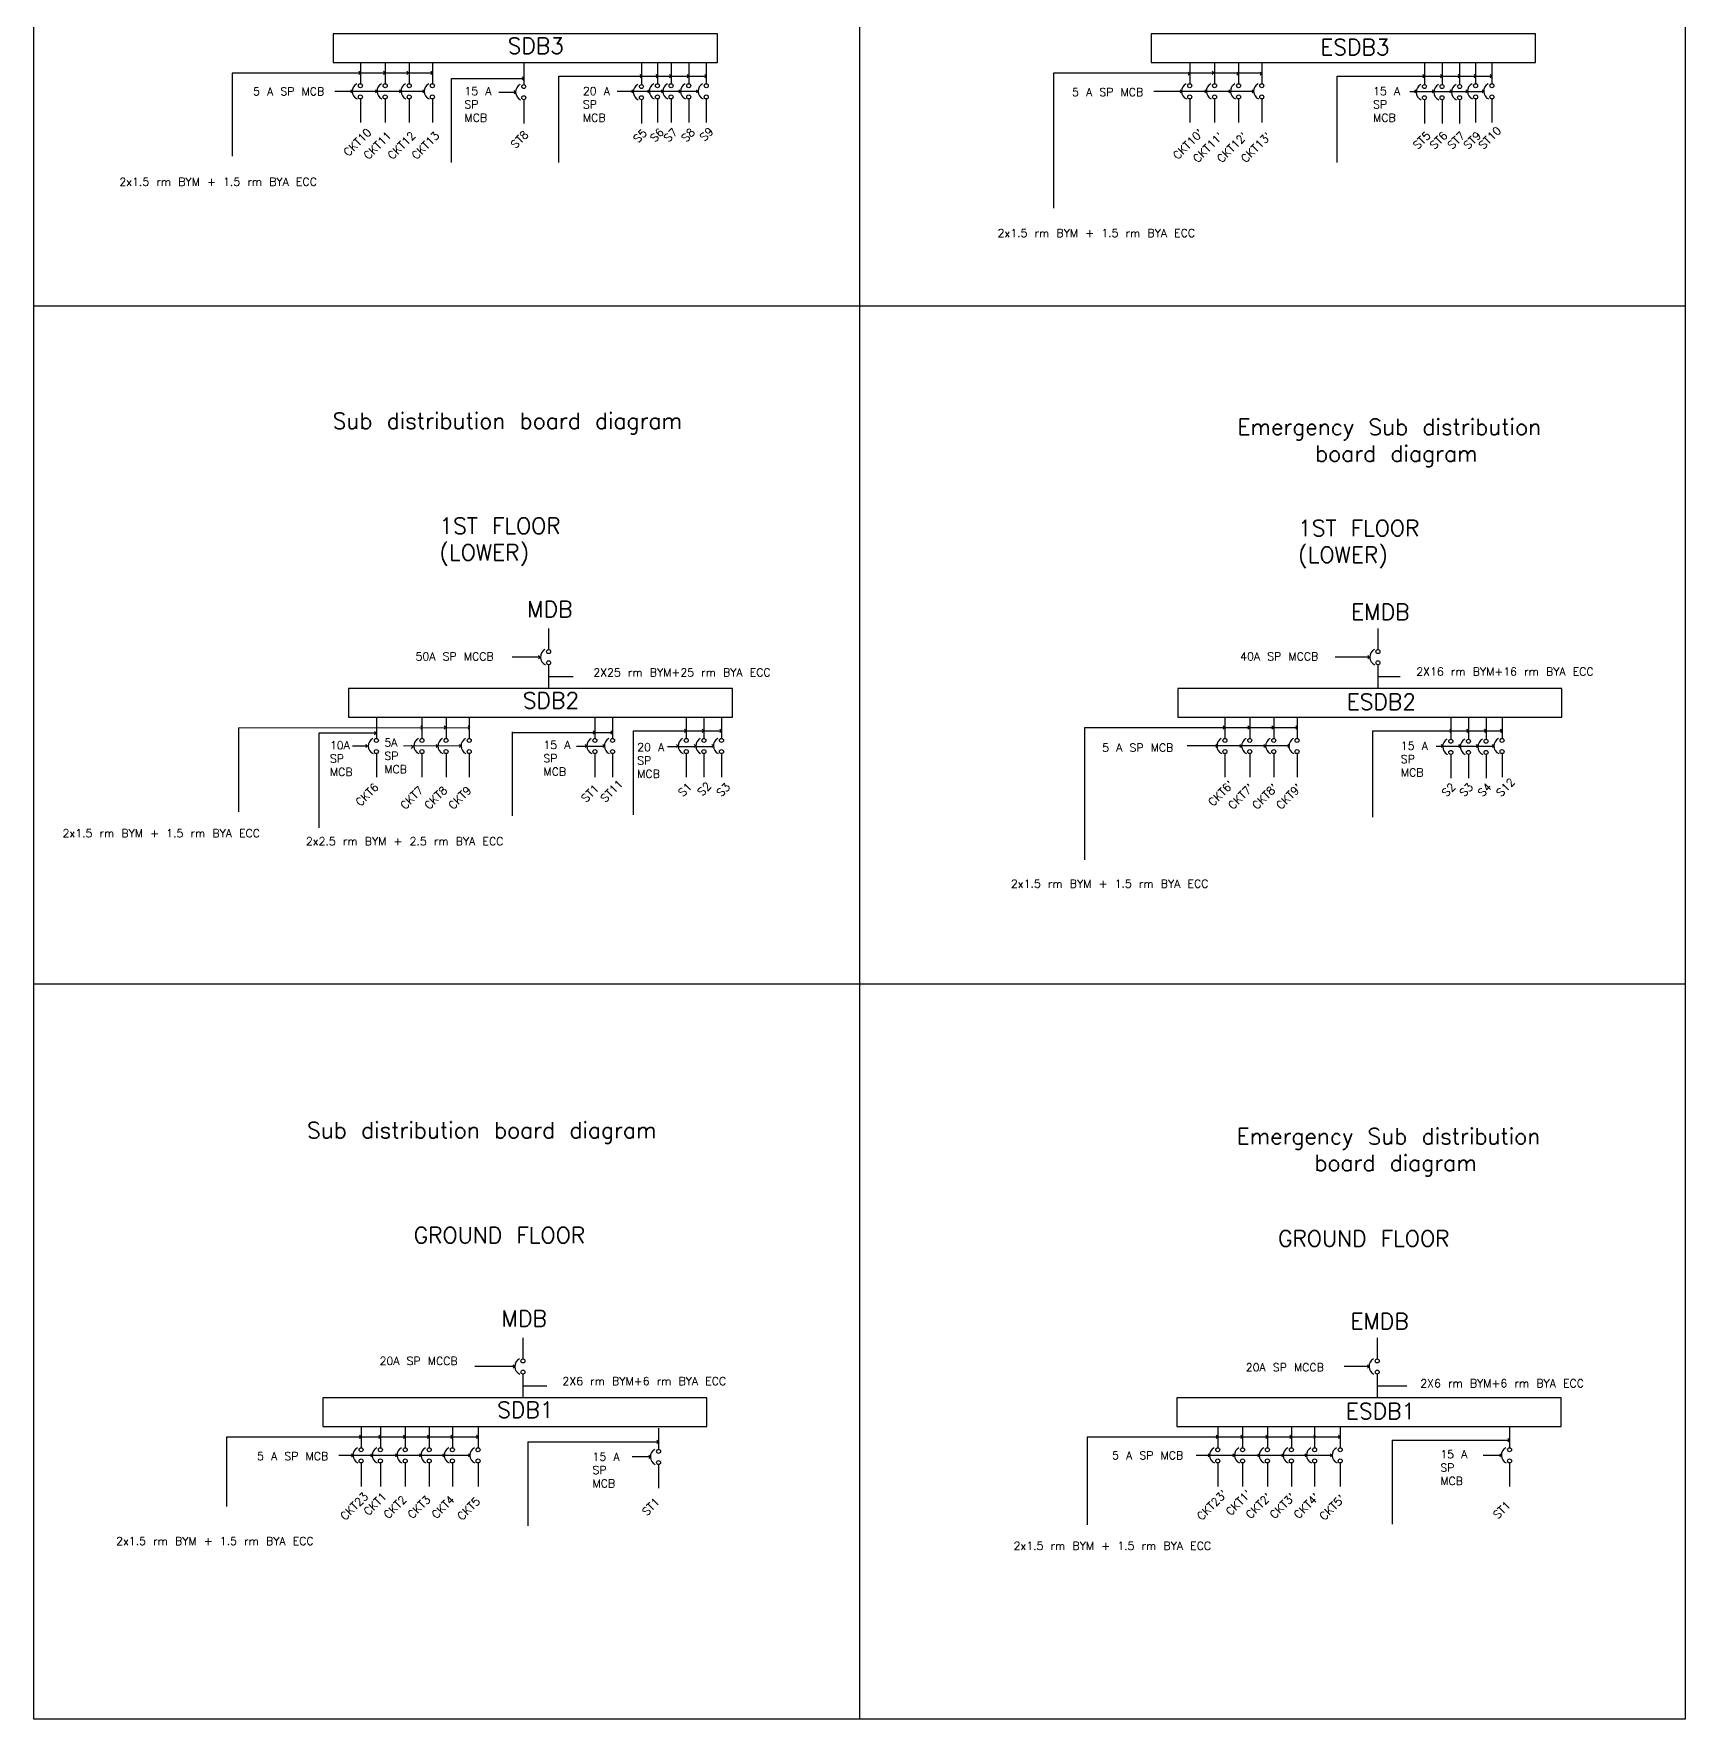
# Model space of a CAD drawing. Header units: inches. Extents: x -1037 to 4136, y -232 to 3826.
# Drawn here: x 3027 to 3543, y 1608 to 2135 of the extents above; entities that cross this region are included whole.
import ezdxf

# ---------------------------------------------------------------- set-up
doc = ezdxf.new("R2010")
doc.units = ezdxf.units.IN
doc.header["$LTSCALE"] = 20
doc.header["$MEASUREMENT"] = 0
doc.layers.add('SB_Digram', color=30, linetype='Continuous')
doc.styles.add('style1', font='txt.shx', dxfattribs={"height": 1.5})

# ---------------------------------------------------------------- blocks, each defined once
blk = doc.blocks.new('DB2')
at = {"layer": 'SB_Digram'}
blk.add_lwpolyline([(0, 0), (240, 0), (240, 18), (0, 18)], close=True, dxfattribs=at)
blk = doc.blocks.new('circuit_breaker')
at = {"layer": 'SB_Digram'}
for p, q in [((0, 0), (0, -26.5)), ((0, -45.5), (0, -75))]:
    blk.add_line(p, q, dxfattribs=at)
for centre in [(0, -29), (0, -43)]:
    blk.add_circle(centre, 2.5, dxfattribs=at)
blk.add_arc((0.4, -35.9), 10.6, 117.7584, 245.2564, dxfattribs=at)

msp = doc.modelspace()

# ---------------------------------------------------------------- linework, layer by layer
at = {"layer": 'SB_Digram'}
for p, q in [((3284.875, 2470), (3284.875, 1608.5)), ((3151.5, 2122.6875), (3089, 2122.6875)), ((3089, 2122.6875), (3089, 2096.75)), ((3129, 2122.75), (3128.5, 2123.25)), ((3129, 2122.75), (3128.5, 2122.25)), ((3136.75, 2122.75), (3136.25, 2123.25)), ((3136.75, 2122.75), (3136.25, 2122.25)), ((3144, 2122.75), (3143.5, 2123.25)), ((3144, 2122.75), (3143.5, 2122.25)), ((3151.5, 2122.75), (3151, 2123.25)), ((3151.5, 2122.75), (3151, 2122.25)), ((3216.84065, 2121.75), (3216.34065, 2122.25)), ((3221.84065, 2121.75), (3221.34065, 2122.25)), ((3226.09065, 2121.75), (3225.59065, 2122.25)), ((3231.59065, 2121.75), (3231.09065, 2122.25)), ((3237.09065, 2121.75), (3236.59065, 2122.25)), ((3410.5, 2122.6875), (3345.5, 2122.6875)), ((3345.5, 2122.6875), (3345.5, 2080.5)), ((3388, 2122.5), (3387.5, 2123)), ((3388, 2122.5), (3387.5, 2122)), ((3395.5, 2122.75), (3395, 2123.25)), ((3395.5, 2122.75), (3395, 2122.25)), ((3403.25, 2122.5), (3402.75, 2123)), ((3403.25, 2122.5), (3402.75, 2122)), ((3410.5, 2122.5), (3410, 2123)), ((3410.5, 2122.5), (3410, 2122)), ((3461.34065, 2121.75), (3460.84065, 2122.25)), ((3466.84065, 2121.75), (3466.34065, 2122.25)), ((3472.34065, 2121.75), (3471.84065, 2122.25)), ((3477.34065, 2121.75), (3476.84065, 2122.25)), ((3482.34065, 2121.75), (3481.84065, 2122.25)), ((3148.96066, 2116.96114), (3121, 2116.96114)), ((3126.5, 2117), (3126, 2117.5)), ((3126.5, 2117), (3126, 2116.5)), ((3134.25, 2117), (3133.75, 2117.5)), ((3134.25, 2117), (3133.75, 2116.5)), ((3141.75, 2117), (3141.25, 2117.5)), ((3141.75, 2117), (3141.25, 2116.5)), ((3149, 2117), (3148.5, 2117.5)), ((3149, 2117), (3148.5, 2116.5)), ((3157.5, 2094.75), (3157.5, 2121)), ((3157.5, 2121), (3180.25, 2121)), ((3172.24993, 2116.73446), (3177.5, 2116.71114)), ((3177.5, 2116.75), (3177, 2117.25)), ((3177.5, 2116.75), (3177, 2116.25)), ((3180.09065, 2121), (3179.59065, 2121.5)), ((3180.09065, 2121), (3179.59065, 2120.5)), ((3191, 2094.75), (3191, 2121.75)), ((3191, 2121.75), (3237.25, 2121.75)), ((3209.24976, 2117.00742), (3234.49258, 2117.03082)), ((3214.25, 2117), (3213.75, 2117.5)), ((3214.25, 2117), (3213.75, 2116.5)), ((3216.84065, 2121.75), (3216.34065, 2121.25)), ((3219.25, 2117), (3218.75, 2117.5)), ((3219.25, 2117), (3218.75, 2116.5)), ((3221.84065, 2121.75), (3221.34065, 2121.25)), ((3223.5, 2117), (3223, 2117.5)), ((3223.5, 2117), (3223, 2116.5)), ((3226.09065, 2121.75), (3225.59065, 2121.25)), ((3229, 2117), (3228.5, 2117.5)), ((3229, 2117), (3228.5, 2116.5)), ((3231.59065, 2121.75), (3231.09065, 2121.25)), ((3234.5, 2117), (3234, 2117.5)), ((3234.5, 2117), (3234, 2116.5)), ((3237.09065, 2121.75), (3236.59065, 2121.25)), ((3407.96066, 2116.96114), (3376.75, 2116.96114)), ((3385.5, 2117), (3385, 2117.5)), ((3385.5, 2117), (3385, 2116.5)), ((3393.25, 2117), (3392.75, 2117.5)), ((3393.25, 2117), (3392.75, 2116.5)), ((3400.75, 2117), (3400.25, 2117.5)), ((3400.75, 2117), (3400.25, 2116.5)), ((3408, 2117), (3407.5, 2117.5)), ((3408, 2117), (3407.5, 2116.5)), ((3434, 2094.75), (3434, 2121.75)), ((3434, 2121.75), (3482.34065, 2121.75)), ((3456.75, 2117), (3479.84065, 2117)), ((3458.75, 2117), (3458.25, 2117.5)), ((3458.75, 2117), (3458.25, 2116.5)), ((3461.34065, 2121.75), (3460.84065, 2121.25)), ((3464.25, 2117), (3463.75, 2117.5)), ((3464.25, 2117), (3463.75, 2116.5)), ((3466.84065, 2121.75), (3466.34065, 2121.25)), ((3469.75, 2117), (3469.25, 2117.5)), ((3469.75, 2117), (3469.25, 2116.5)), ((3472.34065, 2121.75), (3471.84065, 2121.25)), ((3474.75, 2117), (3474.25, 2117.5)), ((3474.75, 2117), (3474.25, 2116.5)), ((3477.34065, 2121.75), (3476.84065, 2121.25)), ((3479.84065, 2117), (3479.34065, 2117.5)), ((3479.84065, 2117), (3479.34065, 2116.5)), ((3482.34065, 2121.75), (3481.84065, 2121.25)), ((3027, 2050), (3542.75, 2050)), ((3185.25, 1940.21114), (3176.41557, 1940.21114)), ((3185.16557, 1940.25), (3184.66557, 1940.75)), ((3185.16557, 1940.25), (3184.66557, 1939.75)), ((3444.24908, 1940.28082), (3433.41557, 1940.28082)), ((3444.16557, 1940.25), (3443.66557, 1940.75)), ((3444.16557, 1940.25), (3443.66557, 1939.75)), ((3187.78934, 1934.1875), (3195.41557, 1934.1875)), ((3446.78934, 1934.1875), (3453.66557, 1934.1875)), ((3090.91557, 1918.1875), (3163.16557, 1918.25)), ((3090.91557, 1918.1875), (3090.91557, 1892)), ((3133.95778, 1916.54222), (3116, 1916.54222)), ((3116, 1916.54222), (3116, 1887)), ((3133.95778, 1916.54222), (3133.45778, 1917.04222)), ((3133.95778, 1916.54222), (3133.45778, 1916.04222)), ((3148.41557, 1918.25), (3147.91557, 1918.75)), ((3148.41557, 1918.25), (3147.91557, 1917.75)), ((3155.66557, 1918.25), (3155.16557, 1918.75)), ((3155.66557, 1918.25), (3155.16557, 1917.75)), ((3163.16557, 1918.25), (3162.66557, 1918.75)), ((3163.16557, 1918.25), (3162.66557, 1917.75)), ((3176.53255, 1890.71446), (3176.53255, 1916.96446)), ((3176.53255, 1916.75), (3207.96066, 1916.75)), ((3202.21066, 1916.75), (3201.71066, 1917.25)), ((3202.21066, 1916.75), (3201.71066, 1916.25)), ((3207.71066, 1916.75), (3207.21066, 1917.25)), ((3207.71066, 1916.75), (3207.21066, 1916.25)), ((3214.23309, 1917.25), (3242, 1917.25)), ((3214.23309, 1917.25), (3214.23309, 1891)), ((3230.75, 1917.25), (3230.25, 1917.75)), ((3230.75, 1917.25), (3230.25, 1916.75)), ((3236.25, 1917.25), (3235.75, 1917.75)), ((3236.25, 1917.25), (3235.75, 1916.75)), ((3241.75, 1917.25), (3241.25, 1917.75)), ((3241.75, 1917.25), (3241.25, 1916.75)), ((3421.5, 1918.1875), (3355.16557, 1918.1875)), ((3355.16557, 1918.1875), (3355.16557, 1877)), ((3398.91557, 1918.25), (3398.41557, 1918.75)), ((3398.91557, 1918.25), (3398.41557, 1917.75)), ((3406.66557, 1918.25), (3406.16557, 1918.75)), ((3406.66557, 1918.25), (3406.16557, 1917.75)), ((3414.16557, 1918.25), (3413.66557, 1918.75)), ((3414.16557, 1918.25), (3413.66557, 1917.75)), ((3421.66557, 1918.25), (3421.16557, 1918.75)), ((3421.66557, 1918.25), (3421.16557, 1917.75)), ((3445.16557, 1890.25), (3445.16557, 1917.25)), ((3445.16557, 1917.25), (3485.5, 1917.25)), ((3469.75, 1917.25), (3469.25, 1917.75)), ((3469.75, 1917.25), (3469.25, 1916.75)), ((3475, 1917.25), (3474.5, 1917.75)), ((3475, 1917.25), (3474.5, 1916.75)), ((3480.5, 1917.25), (3480, 1917.75)), ((3480.5, 1917.25), (3480, 1916.75)), ((3485.5, 1917.25), (3485, 1917.75)), ((3485.5, 1917.25), (3485, 1916.75)), ((3131.46066, 1912.46114), (3126.5, 1912.46114)), ((3131.16557, 1912.5), (3130.66557, 1913)), ((3131.16557, 1912.5), (3130.66557, 1912)), ((3160.45974, 1912.53082), (3142.5, 1912.5)), ((3145.41557, 1912.25), (3144.91557, 1912.75)), ((3145.41557, 1912.25), (3144.91557, 1911.75)), ((3153.16557, 1912.5), (3152.66557, 1913)), ((3153.16557, 1912.5), (3152.66557, 1912)), ((3160.41557, 1912.5), (3159.91557, 1913)), ((3160.41557, 1912.5), (3159.91557, 1912)), ((3196.46066, 1912.5), (3205.21066, 1912.46114)), ((3199.71066, 1912.5), (3199.21066, 1913)), ((3199.71066, 1912.5), (3199.21066, 1912)), ((3205.21066, 1912.5), (3204.71066, 1913)), ((3205.21066, 1912.5), (3204.71066, 1912)), ((3239, 1912.25), (3224.91557, 1912.25)), ((3228.25, 1912.5), (3227.75, 1913)), ((3228.25, 1912.5), (3227.75, 1912)), ((3233.75, 1912.5), (3233.25, 1913)), ((3233.75, 1912.5), (3233.25, 1912)), ((3239.25, 1912.5), (3238.75, 1913)), ((3239.25, 1912.5), (3238.75, 1912)), ((3418.95974, 1912.53082), (3387.16557, 1912.53082)), ((3396.66557, 1912.5), (3396.16557, 1913)), ((3396.66557, 1912.5), (3396.16557, 1912)), ((3404.16557, 1912.5), (3403.66557, 1913)), ((3404.16557, 1912.5), (3403.66557, 1912)), ((3411.66557, 1912.5), (3411.16557, 1913)), ((3411.66557, 1912.5), (3411.16557, 1912)), ((3419.16557, 1912.5), (3418.66557, 1913)), ((3419.16557, 1912.5), (3418.66557, 1912)), ((3465, 1912.5), (3482.5, 1912.5)), ((3467, 1912.5), (3466.5, 1913)), ((3467, 1912.5), (3466.5, 1912)), ((3472.5, 1912.5), (3472, 1913)), ((3472.5, 1912.5), (3472, 1912)), ((3478, 1912.5), (3477.5, 1913)), ((3478, 1912.5), (3477.5, 1912)), ((3483, 1912.5), (3482.5, 1913)), ((3483, 1912.5), (3482.5, 1912)), ((3027, 1838.25), (3542.75, 1838.25)), ((3177.24908, 1718.71832), (3164.75, 1718.71832)), ((3177.25, 1718.6875), (3176.75, 1719.1875)), ((3177.25, 1718.6875), (3176.75, 1718.1875)), ((3444, 1718.64864), (3436.25, 1718.64864)), ((3444, 1718.6875), (3443.5, 1719.1875)), ((3444, 1718.6875), (3443.5, 1718.1875)), ((3179.78934, 1712.625), (3187.25, 1712.625)), ((3446.53934, 1712.625), (3455.75, 1712.625)), ((3165.75, 1696.625), (3087.25, 1696.625)), ((3087.25, 1696.625), (3087.25, 1674.9375)), ((3129.25, 1696.6875), (3128.75, 1697.1875)), ((3129.25, 1696.6875), (3128.75, 1696.1875)), ((3135.25, 1696.6875), (3134.75, 1697.1875)), ((3135.25, 1696.6875), (3134.75, 1696.1875)), ((3143, 1696.6875), (3142.5, 1697.1875)), ((3143, 1696.6875), (3142.5, 1696.1875)), ((3150.5, 1696.6875), (3150, 1697.1875)), ((3150.5, 1696.6875), (3150, 1696.1875)), ((3157.75, 1696.6875), (3157.25, 1697.1875)), ((3157.75, 1696.6875), (3157.25, 1696.1875)), ((3165.75, 1696.6875), (3165.25, 1697.1875)), ((3165.75, 1696.6875), (3165.25, 1696.1875)), ((3222.09065, 1695.1875), (3221.59065, 1695.6875)), ((3435, 1696.625), (3356, 1696.625)), ((3356, 1696.625), (3356, 1669.1875)), ((3396.75, 1696.6875), (3396.25, 1697.1875)), ((3396.75, 1696.6875), (3396.25, 1696.1875)), ((3404.5, 1696.6875), (3404, 1697.1875)), ((3404.5, 1696.6875), (3404, 1696.1875)), ((3412.25, 1696.6875), (3411.75, 1697.1875)), ((3412.25, 1696.6875), (3411.75, 1696.1875)), ((3419.75, 1696.6875), (3419.25, 1697.1875)), ((3419.75, 1696.6875), (3419.25, 1696.1875)), ((3427.25, 1696.6875), (3426.75, 1697.1875)), ((3427.25, 1696.6875), (3426.75, 1696.1875)), ((3435, 1696.6875), (3434.5, 1697.1875)), ((3435, 1696.6875), (3434.5, 1696.1875)), ((3451.25, 1695.6875), (3488.09065, 1695.6875)), ((3451.25, 1695.6875), (3451.25, 1669.4375)), ((3487.84065, 1695.6875), (3487.34065, 1696.1875)), ((3487.84065, 1695.6875), (3487.34065, 1695.1875)), ((3163.21066, 1690.89864), (3122.25, 1690.89864)), ((3126.75, 1690.9375), (3126.25, 1691.4375)), ((3126.75, 1690.9375), (3126.25, 1690.4375)), ((3132.75, 1690.9375), (3132.25, 1691.4375)), ((3132.75, 1690.9375), (3132.25, 1690.4375)), ((3140.5, 1690.9375), (3140, 1691.4375)), ((3140.5, 1690.9375), (3140, 1690.4375)), ((3148, 1690.9375), (3147.5, 1691.4375)), ((3148, 1690.9375), (3147.5, 1690.4375)), ((3155.25, 1690.9375), (3154.75, 1691.4375)), ((3155.25, 1690.9375), (3154.75, 1690.4375)), ((3163.25, 1690.9375), (3162.75, 1691.4375)), ((3163.25, 1690.9375), (3162.75, 1690.4375)), ((3181.25, 1695.1875), (3222.34065, 1695.1875)), ((3181.25, 1695.1875), (3181.25, 1668.9375)), ((3219.58334, 1690.44481), (3213.9313, 1690.44481)), ((3219.59065, 1690.4375), (3219.09065, 1690.9375)), ((3219.59065, 1690.4375), (3219.09065, 1689.9375)), ((3222.09065, 1695.1875), (3221.59065, 1694.6875)), ((3432.46066, 1690.89864), (3390, 1690.89864)), ((3394.25, 1690.9375), (3393.75, 1691.4375)), ((3394.25, 1690.9375), (3393.75, 1690.4375)), ((3402, 1690.9375), (3401.5, 1691.4375)), ((3402, 1690.9375), (3401.5, 1690.4375)), ((3409.75, 1690.9375), (3409.25, 1691.4375)), ((3409.75, 1690.9375), (3409.25, 1690.4375)), ((3417.25, 1690.9375), (3416.75, 1691.4375)), ((3417.25, 1690.9375), (3416.75, 1690.4375)), ((3424.5, 1690.9375), (3424, 1691.4375)), ((3424.5, 1690.9375), (3424, 1690.4375)), ((3432.5, 1690.9375), (3432, 1691.4375)), ((3432.5, 1690.9375), (3432, 1690.4375)), ((3485.33334, 1690.94481), (3479.6813, 1690.94481)), ((3485.34065, 1690.9375), (3484.84065, 1691.4375)), ((3485.34065, 1690.9375), (3484.84065, 1690.4375))]:
    msp.add_line(p, q, dxfattribs=at)
msp.add_lwpolyline([(3027, 2470), (3542.75, 2470), (3542.75, 1608.5), (3027, 1608.5)], close=True, dxfattribs=at)

# ---------------------------------------------------------------- block references
for name, p, xscale, yscale, zscale in [('DB2', (3120.5, 2126), 0.5, 0.5, 0.5), ('DB2', (3376, 2126), 0.5, 0.5, 0.5), ('circuit_breaker', (3129, 2126), 0.25, 0.25, 0.25), ('circuit_breaker', (3136.75, 2126), 0.25, 0.25, 0.25), ('circuit_breaker', (3144.25, 2126), 0.25, 0.25, 0.25), ('circuit_breaker', (3151.5, 2126), 0.25, 0.25, 0.25), ('circuit_breaker', (3180.03934, 2125.75), 0.25, 0.25, 0.25), ('circuit_breaker', (3216.78934, 2125.75), 0.25, 0.25, 0.25), ('circuit_breaker', (3221.78934, 2126), 0.25, 0.25, 0.25), ('circuit_breaker', (3226.03284, 2126), 0.25, 0.25, 0.25), ('circuit_breaker', (3231.53284, 2126), 0.25, 0.25, 0.25), ('circuit_breaker', (3237.03284, 2126), 0.25, 0.25, 0.25), ('circuit_breaker', (3388, 2126), 0.25, 0.25, 0.25), ('circuit_breaker', (3395.75, 2126), 0.25, 0.25, 0.25), ('circuit_breaker', (3403.25, 2126), 0.25, 0.25, 0.25), ('circuit_breaker', (3410.5, 2126), 0.25, 0.25, 0.25), ('circuit_breaker', (3461.28934, 2125.75), 0.25, 0.25, 0.25), ('circuit_breaker', (3466.78934, 2125.75), 0.25, 0.25, 0.25), ('circuit_breaker', (3472.28934, 2125.75), 0.25, 0.25, 0.25), ('circuit_breaker', (3477.28934, 2126), 0.25, 0.25, 0.25), ('circuit_breaker', (3482.35764, 2126), 0.25, 0.25, 0.25), ('circuit_breaker', (3187.78934, 1949.25), 0.25, 0.25, 0.25), ('circuit_breaker', (3446.78934, 1949.25), 0.25, 0.25, 0.25), ('DB2', (3125.25, 1921.5), 0.5, 0.5, 0.5), ('DB2', (3384.25, 1921.5), 0.5, 0.5, 0.5), ('circuit_breaker', (3134, 1921.5), 0.25, 0.25, 0.25), ('circuit_breaker', (3148.25, 1921.5), 0.25, 0.25, 0.25), ('circuit_breaker', (3155.75, 1921.5), 0.25, 0.25, 0.25), ('circuit_breaker', (3163, 1921.5), 0.25, 0.25, 0.25), ('circuit_breaker', (3202.25, 1921.5), 0.25, 0.25, 0.25), ('circuit_breaker', (3207.75, 1921.5), 0.25, 0.25, 0.25), ('circuit_breaker', (3230.78284, 1921.5), 0.25, 0.25, 0.25), ('circuit_breaker', (3236.28284, 1921.5), 0.25, 0.25, 0.25), ('circuit_breaker', (3241.78284, 1921.5), 0.25, 0.25, 0.25), ('circuit_breaker', (3399, 1921.5), 0.25, 0.25, 0.25), ('circuit_breaker', (3406.75, 1921.5), 0.25, 0.25, 0.25), ('circuit_breaker', (3414.25, 1921.5), 0.25, 0.25, 0.25), ('circuit_breaker', (3421.5, 1921.5), 0.25, 0.25, 0.25), ('circuit_breaker', (3469.53934, 1921.25), 0.25, 0.25, 0.25), ('circuit_breaker', (3475.03934, 1921.25), 0.25, 0.25, 0.25), ('circuit_breaker', (3480.53934, 1921.25), 0.25, 0.25, 0.25), ('circuit_breaker', (3485.53934, 1921.5), 0.25, 0.25, 0.25), ('circuit_breaker', (3179.78934, 1727.6875), 0.25, 0.25, 0.25), ('circuit_breaker', (3446.53934, 1727.6875), 0.25, 0.25, 0.25), ('DB2', (3117.25, 1699.9375), 0.5, 0.5, 0.5), ('DB2', (3384, 1699.9375), 0.5, 0.5, 0.5), ('circuit_breaker', (3129.25, 1699.9375), 0.25, 0.25, 0.25), ('circuit_breaker', (3135.25, 1699.9375), 0.25, 0.25, 0.25), ('circuit_breaker', (3143, 1699.9375), 0.25, 0.25, 0.25), ('circuit_breaker', (3150.5, 1699.9375), 0.25, 0.25, 0.25), ('circuit_breaker', (3157.75, 1699.9375), 0.25, 0.25, 0.25), ('circuit_breaker', (3165.75, 1699.9375), 0.25, 0.25, 0.25), ('circuit_breaker', (3222.12349, 1699.4375), 0.25, 0.25, 0.25), ('circuit_breaker', (3396.75, 1699.9375), 0.25, 0.25, 0.25), ('circuit_breaker', (3404.5, 1699.9375), 0.25, 0.25, 0.25), ('circuit_breaker', (3412.25, 1699.9375), 0.25, 0.25, 0.25), ('circuit_breaker', (3419.75, 1699.9375), 0.25, 0.25, 0.25), ('circuit_breaker', (3427, 1699.9375), 0.25, 0.25, 0.25), ('circuit_breaker', (3435, 1699.9375), 0.25, 0.25, 0.25), ('circuit_breaker', (3487.87349, 1699.9375), 0.25, 0.25, 0.25)]:
    msp.add_blockref(name, p, dxfattribs=dict(at, xscale=xscale, yscale=yscale, zscale=zscale))

# ---------------------------------------------------------------- texts
at = {"layer": 'SB_Digram', "style": 'style1'}
for s, p in [('CKT10', (3125.25, 2096.5)), ('CKT11', (3131.5, 2095.5)), ('CKT12', (3139, 2095.5)), ('CKT13', (3146.5, 2095.5)), ('ST8', (3177.47314, 2098.95537)), ('S5', (3215.72314, 2100.70537)), ('S6', (3220.97314, 2100.95537)), ('S7', (3225.22314, 2100.95537)), ('S8', (3230.72314, 2100.95537)), ('S9', (3236.47314, 2101.20537)), ("CKT10'", (3384.25, 2095.5)), ("CKT11'", (3390.5, 2094.5)), ("CKT12'", (3398, 2094.5)), ("CKT13'", (3405.5, 2094.5)), ('ST5', (3459.22314, 2098.70537)), ('ST6', (3464.47314, 2098.70537)), ('ST7', (3469.97314, 2098.70537)), ('ST9', (3474.97314, 2098.70537)), ('ST10', (3479.72314, 2098.70537)), ('CKT6', (3129, 1893.5)), ('ST11', (3205.47314, 1894.70537)), ('S2', (3235.72314, 1896.70537)), ('S3', (3241.72314, 1896.45537)), ("CKT6'", (3395.25, 1893.5)), ('S2', (3468.22314, 1896.45537)), ('S3', (3473.72314, 1896.45537)), ('S4', (3479.47314, 1896.45537)), ('S12', (3485.22314, 1896.45537)), ('CKT7', (3143, 1892.5)), ('CKT8', (3150.5, 1892.5)), ('CKT9', (3158, 1892.5)), ('ST1', (3199.47314, 1894.70537)), ('S1', (3229.75, 1896.5)), ("CKT7'", (3401.5, 1892.5)), ("CKT8'", (3409, 1892.5)), ("CKT9'", (3416.5, 1892.5)), ("CKT23'", (3391.75, 1670.4375)), ("CKT1'", (3400.75, 1671.9375)), ('CKT23', (3124.25, 1670.4375)), ('CKT1', (3131.5, 1671.9375)), ('CKT2', (3137.75, 1670.9375)), ('CKT3', (3145.25, 1670.9375)), ('CKT4', (3152.75, 1670.9375)), ('CKT5', (3160.75, 1670.4375)), ('ST1', (3218.47314, 1671.89287)), ("CKT2'", (3407, 1670.9375)), ("CKT3'", (3414.5, 1670.9375)), ("CKT4'", (3422, 1670.9375)), ("CKT5'", (3430, 1670.4375)), ('ST1', (3484.22314, 1670.89287))]:
    msp.add_text(s, height=2.5, rotation=45, dxfattribs=at).set_placement(p)
for s, p in [('50A SP MCCB', (3146.24999, 1939.24999)), ('40A SP MCCB', (3403.74999, 1939.24999)), ('2X25 rm BYM+25 rm BYA ECC', (3201.75, 1934.25)), ('2X16 rm BYM+16 rm BYA ECC', (3458.75, 1934.5)), ('20A SP MCCB', (3135, 1719.1875)), ('20A SP MCCB', (3405.49999, 1717.18749)), ('2X6 rm BYM+6 rm BYA ECC', (3192.12515, 1712.87837)), ('2X6 rm BYM+6 rm BYA ECC', (3460, 1712.1875))]:
    msp.add_text(s, height=2.5, dxfattribs=at).set_placement(p)
for s, insert, char_height, width, attachment_point in [('SDB3', (3175, 2133.75), 5, 15, 1), ('ESDB3', (3428.77091, 2133.33186), 5, 15, 1), ('5 A SP MCB', (3095.5, 2118.25), 2.5, 28.304262, 1), ('15 A\\PSP MCB', (3161.50001, 2118.33333), 2.5, 10.4677446, 1), ('20 A\\PSP MCB', (3198.5, 2118.33334), 2.5, 10.4677446, 1), ('5 A SP MCB', (3351.25, 2118), 2.5, 28.304262, 1), ('15 A\\PSP MCB', (3445.25001, 2118.33333), 2.5, 10.4677446, 1), ('2x1.5 rm BYM + 1.5 rm BYA ECC', (3053.75, 2090), 2.5, 119.5, 1), ('2x1.5 rm BYM + 1.5 rm BYA ECC', (3328, 2074), 2.5, 119.5, 1), ('Sub distribution board diagram', (3120.34065, 2016.59705), 5, 163.25, 1), ('Emergency Sub distribution\\P board diagram', (3450.31796, 2014.66667), 5, 163.25, 2), ('1ST FLOOR\\P(LOWER)', (3153.67944, 1983.79915), 5, 67, 1), ('1ST FLOOR\\P(LOWER)', (3421.84065, 1983.08333), 5, 67, 1), ('MDB', (3181.10348, 1957.77345), 5, 19, 1), ('EMDB', (3438.4252, 1956.88379), 5, 15, 1), ('SDB2', (3179.75, 1929.25), 5, 15, 1), ('ESDB2', (3437.02091, 1928.83186), 5, 15, 1), ('10A \\PSP \\PMCB', (3119.5, 1914), 2.5, 28.304262, 1), ('5A \\PSP \\PMCB', (3136.5, 1914.83334), 2.5, 28.304262, 1), ('15 A\\PSP MCB', (3186.16558, 1914.08333), 2.5, 10.4677446, 1), ('20 A\\PSP MCB', (3215.45462, 1913.39009), 2.5, 10.4677446, 1), ('5 A SP MCB', (3360.66557, 1913.25), 2.5, 28.304262, 1), ('15 A\\PSP MCB', (3453.91558, 1913.83333), 2.5, 10.4677446, 1), ('2x1.5 rm BYM + 1.5 rm BYA ECC', (3036, 1886.5), 2.5, 119.5, 1), ('2x2.5 rm BYM + 2.5 rm BYA ECC', (3112, 1884), 2.5, 119.5, 1), ('2x1.5 rm BYM + 1.5 rm BYA ECC', (3332.16557, 1870.75), 2.5, 119.5, 1), ('Sub distribution board diagram', (3112.34065, 1795.03455), 5, 163.25, 1), ('Emergency Sub distribution\\P board diagram', (3450.06796, 1793.10417), 5, 163.25, 2), ('GROUND FLOOR', (3145.67944, 1762.23665), 5, 67, 1), ('GROUND FLOOR', (3415.59065, 1761.1875), 5, 67, 1), ('MDB', (3173.10348, 1736.21095), 5, 19, 1), ('EMDB', (3438.1752, 1735.32129), 5, 15, 1), ('SDB1', (3171.75, 1707.6875), 5, 15, 1), ('ESDB1', (3436.77091, 1707.26936), 5, 15, 1), ('5 A SP MCB', (3096.75, 1691.9375), 2.5, 28.304262, 1), ('15 A\\PSP MCB', (3201.50001, 1691.77083), 2.5, 10.4677446, 1), ('5 A SP MCB', (3363.75, 1692.1875), 2.5, 28.304262, 1), ('15 A\\PSP MCB', (3466.25001, 1692.52083), 2.5, 10.4677446, 1), ('2x1.5 rm BYM + 1.5 rm BYA ECC', (3052.75, 1665.4375), 2.5, 119.5, 1), ('2x1.5 rm BYM + 1.5 rm BYA ECC', (3333, 1663.9375), 2.5, 119.5, 1)]:
    msp.add_mtext(s, dxfattribs=dict(at, insert=insert, char_height=char_height, width=width, attachment_point=attachment_point))

doc.saveas('drawing.dxf')
